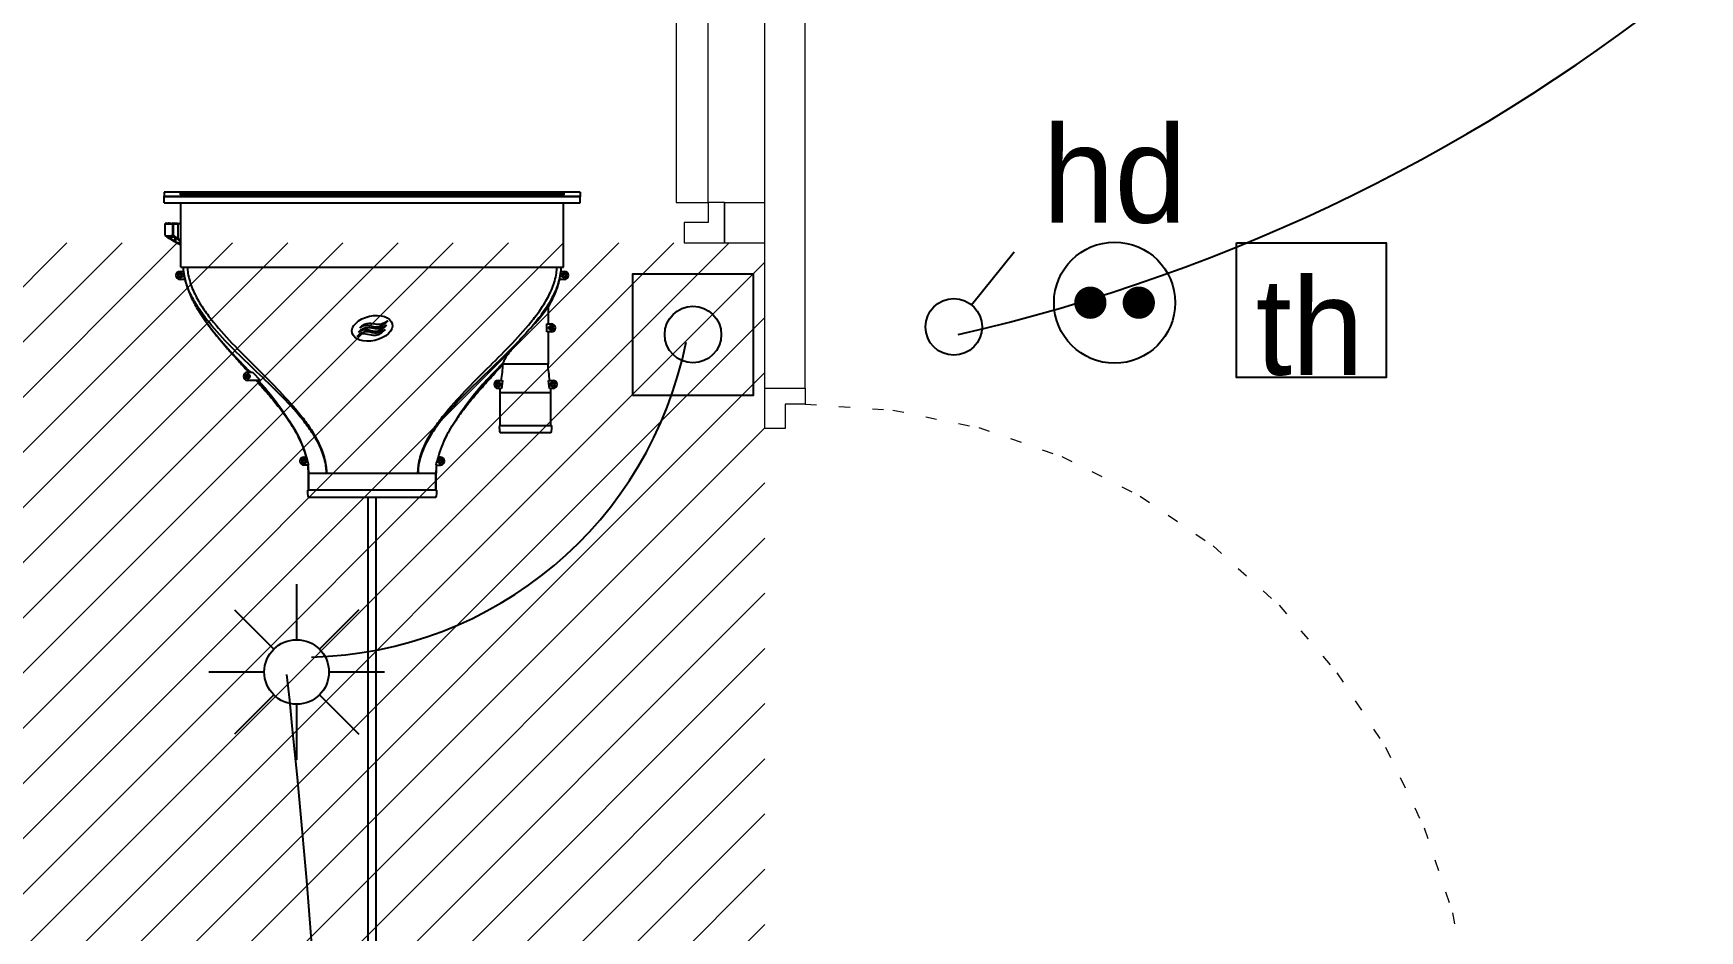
# Model space of a CAD drawing. Header units: centimetres. Extents: x 2666 to 9670, y 1889 to 5633.
# Drawn here: x 6485.6 to 6692.1, y 4525.2 to 4636.3 of the extents above; entities that cross this region are included whole.
import ezdxf

# ---------------------------------------------------------------- set-up
doc = ezdxf.new("R2010")
doc.units = ezdxf.units.CM
doc.header["$LTSCALE"] = 12.7
doc.linetypes.add('Style de ligne -18', pattern=[0.328084, 0.109361, -0.218723])
for name, color, linetype, lineweight in [('B Faux plafonds', 7, 'Continuous', 5), ('B Général', 7, 'Continuous', 5), ('prlm-ELEC-CFO', 1, 'Continuous', 25)]:
    doc.layers.add(name, color=color, linetype=linetype, lineweight=lineweight)
doc.layers.add('prlm-CHAUFF', color=4, linetype='Continuous')
doc.styles.add('prlm-elec-cfa', font='comic.ttf', dxfattribs={"height": 12})
doc.styles.add('prlm-elec-cfo', font='comic.ttf', dxfattribs={"height": 12})

# ---------------------------------------------------------------- blocks, each defined once
blk = doc.blocks.new('xi.SA')
at = {"layer": 'prlm-ELEC-CFO', "color": 0}
blk.add_lwpolyline([(0.2, -1.28), (5.5, 5.28)], dxfattribs=at)
blk.add_circle((-2, -4), 3.5, dxfattribs=at)
blk = doc.blocks.new('xi.PCHD')
at = {"color": 0, "lineweight": 5}
blk.add_wipeout([(-7.5, -7.5), (7.5, -7.5), (7.5, 7.5), (-7.5, 7.5)], dxfattribs=at).dxf.layer = 'prlm-ELEC-CFO'
at = {"layer": 'prlm-ELEC-CFO', "color": 0, "linetype": 'ByBlock', "lineweight": 5, "const_width": 2}
for points in [[(-4, 0, 1), (-2, 0, 1)], [(2, 0, 1), (4, 0, 1)]]:
    blk.add_lwpolyline(points, format="xyb", close=True, dxfattribs=at)
at = {"layer": 'prlm-ELEC-CFO', "color": 0, "linetype": 'ByBlock', "lineweight": -2}
blk.add_circle((0, 0), 7.5, dxfattribs=at)
blk = doc.blocks.new('xi.SPOT')
at = {"color": 0, "lineweight": 5}
blk.add_wipeout([(-4, 0), (-2.83, -2.83), (0, -4), (2.83, -2.83), (4, 0), (2.83, 2.83), (0, 4), (-2.83, 2.83)], dxfattribs=at).dxf.layer = 'prlm-ELEC-CFO'
at = {"layer": 'prlm-ELEC-CFO', "color": 0, "linetype": 'ByBlock', "lineweight": -2, "flags": 128}
for points in [[(0, 10.88), (0, 4)], [(-7.69, 7.69), (-2.83, 2.83)], [(7.69, 7.69), (2.83, 2.83)], [(-10.88, 0), (-4, 0)], [(4, 0), (10.88, 0)], [(-2.83, -2.83), (-7.69, -7.69)], [(0, -4), (0, -10.88)], [(2.83, -2.83), (7.69, -7.69)]]:
    blk.add_lwpolyline(points, dxfattribs=at)
at = {"layer": 'prlm-ELEC-CFO', "color": 0, "linetype": 'ByBlock', "lineweight": -2}
blk.add_circle((0, 0), 4, dxfattribs=at)
blk = doc.blocks.new('xi.BP')
at = {"layer": 'prlm-ELEC-CFO', "color": 0, "flags": 128}
blk.add_lwpolyline([(-7.5, -7.5), (7.5, -7.5), (7.5, 7.5), (-7.5, 7.5)], close=True, dxfattribs=at)
at = {"layer": 'prlm-ELEC-CFO', "color": 0}
blk.add_circle((0, 0), 3.5, dxfattribs=at)

msp = doc.modelspace()

# ---------------------------------------------------------------- linework, layer by layer
at = {"layer": 'B Général', "color": 7, "linetype": 'Continuous', "lineweight": 13}
for p, q in [((6576.27, 4592.39), (6576.27, 4883.39)), ((6581.27, 4592.39), (6581.27, 4883.39)), ((6571.26, 4615.39), (6576.26, 4615.39)), ((6571.26, 4610.39), (6576.26, 4610.39))]:
    msp.add_line(p, q, dxfattribs=at)
at = {"layer": 'B Général', "color": 7, "linetype": 'Continuous', "lineweight": 5}
for p, q in [((6576.27, 4592.39), (6576.27, 4883.39)), ((6581.27, 4592.39), (6581.27, 4883.39)), ((6571.26, 4615.39), (6569.26, 4615.39)), ((6569.26, 4615.39), (6569.26, 4612.89)), ((6571.26, 4615.39), (6576.26, 4615.39)), ((6571.26, 4615.39), (6571.26, 4610.39)), ((6571.26, 4610.39), (6571.26, 4615.39)), ((6569.26, 4612.89), (6566.26, 4612.89)), ((6566.26, 4612.89), (6566.26, 4610.39)), ((6566.26, 4610.39), (6571.26, 4610.39)), ((6571.26, 4610.39), (6576.26, 4610.39)), ((6576.27, 4592.39), (6581.27, 4592.39))]:
    msp.add_line(p, q, dxfattribs=at)
at = {"layer": 'B Général'}
for p, q in [((6565.26, 4698.39), (6565.26, 4615.39)), ((6569.26, 4615.39), (6569.26, 4698.39)), ((6565.26, 4615.39), (6569.26, 4615.39))]:
    msp.add_line(p, q, dxfattribs=at)
at = {"layer": 'B Général', "linetype": 'Style de ligne -18', "lineweight": 5}
for p, q in [((6581.27, 4590.39), (6592.1, 4589.66)), ((6592.1, 4589.66), (6602.75, 4587.49)), ((6602.75, 4587.49), (6613.03, 4583.92)), ((6613.03, 4583.92), (6622.77, 4579)), ((6622.77, 4579), (6631.79, 4572.83)), ((6631.79, 4572.83), (6639.96, 4565.49)), ((6639.96, 4565.49), (6647.12, 4557.13)), ((6647.12, 4557.13), (6653.15, 4547.89)), ((6653.15, 4547.89), (6657.95, 4537.92)), ((6657.95, 4537.92), (6661.44, 4527.39)), ((6661.44, 4527.39), (6663.56, 4516.48))]:
    msp.add_line(p, q, dxfattribs=at)
at = {"layer": 'B Général', "color": 7, "linetype": 'Continuous', "lineweight": 5, "flags": 128}
msp.add_lwpolyline([(6581.27, 4592.39), (6581.27, 4590.39), (6578.77, 4590.39), (6578.77, 4587.39), (6576.27, 4587.39), (6576.27, 4592.39), (6576.27, 4592.39), (6576.27, 4592.39), (6580.55, 4592.39), (6580.55, 4592.39)], close=True, dxfattribs=at)
at = {"layer": 'prlm-CHAUFF', "ltscale": 50}
for p, q in [((6501.87, 4616.64), (6501.87, 4616.15)), ((6553.37, 4616.64), (6501.87, 4616.64)), ((6501.87, 4616.15), (6553.37, 4616.15)), ((6501.87, 4616.07), (6501.87, 4616.15)), ((6501.87, 4615.34), (6501.87, 4616.07)), ((6553.37, 4616.07), (6501.87, 4616.07)), ((6501.87, 4615.34), (6553.37, 4615.34)), ((6551.37, 4616.64), (6503.87, 4616.64)), ((6503.87, 4616.63), (6503.87, 4616.64)), ((6503.87, 4616.64), (6503.9, 4616.63)), ((6503.87, 4616.63), (6551.37, 4616.63)), ((6551.37, 4616.62), (6503.87, 4616.62)), ((6503.87, 4616.59), (6503.87, 4616.62)), ((6503.87, 4616.62), (6503.94, 4616.59)), ((6503.87, 4616.59), (6551.37, 4616.59)), ((6551.37, 4616.57), (6503.87, 4616.57)), ((6503.87, 4616.53), (6503.87, 4616.57)), ((6503.87, 4616.57), (6503.99, 4616.53)), ((6503.87, 4616.53), (6551.37, 4616.53)), ((6551.37, 4616.5), (6503.87, 4616.5)), ((6503.87, 4616.45), (6503.87, 4616.5)), ((6503.87, 4616.5), (6504.03, 4616.45)), ((6503.87, 4616.45), (6551.37, 4616.45)), ((6551.37, 4616.4), (6503.87, 4616.4)), ((6503.87, 4616.33), (6503.87, 4616.4)), ((6503.87, 4616.4), (6504.07, 4616.33)), ((6503.87, 4616.33), (6551.37, 4616.33)), ((6503.92, 4607.34), (6503.92, 4615.34)), ((6551.17, 4616.33), (6551.37, 4616.4)), ((6551.22, 4616.45), (6551.37, 4616.5)), ((6551.26, 4616.53), (6551.37, 4616.57)), ((6551.31, 4616.59), (6551.37, 4616.62)), ((6551.32, 4607.34), (6551.32, 4615.34)), ((6551.35, 4616.63), (6551.37, 4616.64)), ((6551.37, 4616.64), (6551.37, 4616.63)), ((6551.37, 4616.62), (6551.37, 4616.59)), ((6551.37, 4616.57), (6551.37, 4616.53)), ((6551.37, 4616.5), (6551.37, 4616.45)), ((6551.37, 4616.4), (6551.37, 4616.33)), ((6553.37, 4616.64), (6553.37, 4616.15)), ((6553.37, 4616.15), (6553.37, 4616.07)), ((6553.37, 4615.34), (6553.37, 4616.07)), ((6501.92, 4612.69), (6501.96, 4612.73)), ((6502.91, 4612.69), (6501.92, 4612.69)), ((6501.92, 4612.69), (6501.92, 4611.32)), ((6501.96, 4612.73), (6501.96, 4612.74)), ((6501.96, 4612.74), (6502.99, 4612.74)), ((6502.07, 4612.83), (6501.98, 4612.74)), ((6502.11, 4612.83), (6502.02, 4612.74)), ((6502.09, 4612.8), (6502.07, 4612.83)), ((6502.18, 4612.83), (6502.09, 4612.74)), ((6502.15, 4612.79), (6502.11, 4612.83)), ((6502.26, 4612.83), (6502.17, 4612.74)), ((6502.22, 4612.78), (6502.18, 4612.83)), ((6502.32, 4612.77), (6502.26, 4612.83)), ((6502.37, 4612.83), (6502.28, 4612.74)), ((6502.33, 4612.83), (6502.3, 4612.79)), ((6502.35, 4612.81), (6502.33, 4612.83)), ((6502.43, 4612.76), (6502.37, 4612.83)), ((6502.5, 4612.83), (6502.41, 4612.74)), ((6502.57, 4612.75), (6502.5, 4612.83)), ((6502.57, 4612.83), (6502.53, 4612.79)), ((6502.64, 4612.83), (6502.55, 4612.74)), ((6502.61, 4612.79), (6502.57, 4612.83)), ((6502.72, 4612.74), (6502.64, 4612.83)), ((6502.81, 4612.83), (6502.72, 4612.74)), ((6502.9, 4612.74), (6502.81, 4612.83)), ((6502.86, 4612.83), (6502.83, 4612.8)), ((6502.92, 4612.76), (6502.86, 4612.83)), ((6502.99, 4612.83), (6502.9, 4612.74)), ((6502.91, 4612.69), (6502.99, 4612.73)), ((6502.91, 4611.32), (6502.91, 4612.69)), ((6502.99, 4611.3), (6502.91, 4611.32)), ((6503.08, 4612.74), (6502.99, 4612.83)), ((6502.99, 4612.74), (6503.56, 4612.74)), ((6502.99, 4612.74), (6502.99, 4612.73)), ((6502.99, 4612.73), (6502.99, 4611.3)), ((6502.99, 4611.3), (6503.56, 4610.92)), ((6503.14, 4612.83), (6503.07, 4612.75)), ((6503.2, 4612.77), (6503.14, 4612.83)), ((6503.26, 4612.83), (6503.17, 4612.74)), ((6503.35, 4612.74), (6503.26, 4612.83)), ((6503.39, 4612.83), (6503.32, 4612.76)), ((6503.44, 4612.77), (6503.39, 4612.83)), ((6503.5, 4612.83), (6503.41, 4612.74)), ((6503.59, 4612.74), (6503.5, 4612.83)), ((6503.92, 4612.74), (6503.56, 4612.74)), ((6503.56, 4612.74), (6503.56, 4610.92)), ((6503.74, 4612.83), (6503.65, 4612.74)), ((6503.83, 4612.74), (6503.74, 4612.83)), ((6503.92, 4612.77), (6503.89, 4612.74)), ((6502.57, 4610.88), (6502.23, 4611.09)), ((6502.34, 4611.08), (6502.61, 4610.91)), ((6502.57, 4610.88), (6502.61, 4610.91)), ((6502.58, 4610.86), (6502.57, 4610.88)), ((6502.58, 4610.86), (6502.62, 4610.9)), ((6503.19, 4610.51), (6502.58, 4610.86)), ((6502.61, 4610.91), (6502.61, 4611.08)), ((6502.61, 4610.91), (6502.62, 4610.9)), ((6502.62, 4611.08), (6502.62, 4610.9)), ((6502.62, 4610.9), (6503.22, 4610.55)), ((6503.09, 4611.09), (6503.43, 4610.88)), ((6503.22, 4610.55), (6503.19, 4610.51)), ((6503.22, 4610.55), (6503.22, 4611.01)), ((6503.27, 4610.98), (6503.27, 4610.48)), ((6503.27, 4610.48), (6503.27, 4610.49)), ((6503.27, 4610.48), (6503.29, 4610.44)), ((6503.43, 4610.88), (6503.44, 4610.86)), ((6503.44, 4610.86), (6503.92, 4610.53)), ((6503.56, 4610.92), (6503.92, 4610.67)), ((6503.92, 4607.34), (6551.32, 4607.34)), ((6503.67, 4606.29), (6503.67, 4606.39)), ((6503.67, 4606.39), (6503.77, 4606.39)), ((6503.77, 4606.29), (6503.67, 4606.29)), ((6503.77, 4606.49), (6503.87, 4606.49)), ((6503.77, 4606.39), (6503.77, 4606.49)), ((6503.77, 4606.18), (6503.77, 4606.29)), ((6503.87, 4606.18), (6503.77, 4606.18)), ((6503.82, 4606.84), (6504.27, 4606.84)), ((6504.44, 4605.84), (6503.82, 4605.84)), ((6503.87, 4606.49), (6503.87, 4606.39)), ((6503.87, 4606.39), (6503.98, 4606.39)), ((6503.87, 4606.29), (6503.87, 4606.18)), ((6503.98, 4606.29), (6503.87, 4606.29)), ((6503.98, 4606.39), (6503.98, 4606.29)), ((6504.26, 4606.92), (6504.27, 4606.84)), ((6551.42, 4605.84), (6550.81, 4605.84)), ((6550.99, 4606.92), (6550.98, 4606.84)), ((6550.98, 4606.84), (6551.42, 4606.84)), ((6551.27, 4606.29), (6551.27, 4606.39)), ((6551.27, 4606.39), (6551.37, 4606.39)), ((6551.37, 4606.29), (6551.27, 4606.29)), ((6551.37, 4606.49), (6551.47, 4606.49)), ((6551.37, 4606.39), (6551.37, 4606.49)), ((6551.37, 4606.18), (6551.37, 4606.29)), ((6551.47, 4606.18), (6551.37, 4606.18)), ((6551.47, 4606.49), (6551.47, 4606.39)), ((6551.47, 4606.39), (6551.58, 4606.39)), ((6551.47, 4606.29), (6551.47, 4606.18)), ((6551.58, 4606.29), (6551.47, 4606.29)), ((6551.58, 4606.39), (6551.58, 4606.29)), ((6549.42, 4602.46), (6549.42, 4600.34)), ((6549.42, 4602.46), (6549.42, 4600.34)), ((6549.27, 4599.34), (6549.27, 4600.34)), ((6549.27, 4600.34), (6549.82, 4600.34)), ((6549.82, 4599.34), (6549.27, 4599.34)), ((6549.42, 4599.34), (6549.42, 4595.34)), ((6549.42, 4599.34), (6549.42, 4595.34)), ((6549.67, 4599.79), (6549.67, 4599.89)), ((6549.67, 4599.89), (6549.77, 4599.89)), ((6549.77, 4599.79), (6549.67, 4599.79)), ((6549.77, 4599.99), (6549.87, 4599.99)), ((6549.77, 4599.89), (6549.77, 4599.99)), ((6549.77, 4599.68), (6549.77, 4599.79)), ((6549.87, 4599.68), (6549.77, 4599.68)), ((6549.87, 4599.99), (6549.87, 4599.89)), ((6549.87, 4599.89), (6549.98, 4599.89)), ((6549.87, 4599.79), (6549.87, 4599.68)), ((6549.98, 4599.79), (6549.87, 4599.79)), ((6549.98, 4599.89), (6549.98, 4599.79)), ((6543.82, 4595.49), (6541.75, 4593.34)), ((6541.75, 4593.34), (6543.82, 4595.49)), ((6543.82, 4595.49), (6543.82, 4595.34)), ((6543.82, 4595.49), (6543.82, 4595.34)), ((6549.42, 4595.34), (6543.82, 4595.34)), ((6512.03, 4593.79), (6512.03, 4593.89)), ((6512.03, 4593.89), (6512.13, 4593.89)), ((6512.13, 4593.79), (6512.03, 4593.79)), ((6512.13, 4593.99), (6512.23, 4593.99)), ((6512.13, 4593.89), (6512.13, 4593.99)), ((6512.13, 4593.68), (6512.13, 4593.79)), ((6512.23, 4593.68), (6512.13, 4593.68)), ((6512.18, 4594.34), (6512.8, 4594.34)), ((6513.8, 4593.34), (6512.18, 4593.34)), ((6512.23, 4593.99), (6512.23, 4593.89)), ((6512.23, 4593.89), (6512.34, 4593.89)), ((6512.23, 4593.79), (6512.23, 4593.68)), ((6512.34, 4593.79), (6512.23, 4593.79)), ((6512.34, 4593.89), (6512.34, 4593.79)), ((6512.8, 4594.34), (6513.8, 4593.34)), ((6543.07, 4592.79), (6543.07, 4592.89)), ((6543.07, 4592.89), (6543.17, 4592.89)), ((6543.17, 4592.79), (6543.07, 4592.79)), ((6543.17, 4592.99), (6543.27, 4592.99)), ((6543.17, 4592.89), (6543.17, 4592.99)), ((6543.17, 4592.68), (6543.17, 4592.79)), ((6543.27, 4592.68), (6543.17, 4592.68)), ((6543.22, 4593.34), (6543.77, 4593.34)), ((6543.27, 4592.99), (6543.27, 4592.89)), ((6543.27, 4592.89), (6543.38, 4592.89)), ((6543.27, 4592.79), (6543.27, 4592.68)), ((6543.38, 4592.79), (6543.27, 4592.79)), ((6543.38, 4592.89), (6543.38, 4592.79)), ((6543.77, 4593.28), (6543.66, 4592.34)), ((6543.77, 4593.34), (6543.77, 4593.28)), ((6549.47, 4593.28), (6549.47, 4593.34)), ((6549.47, 4593.34), (6550.02, 4593.34)), ((6549.59, 4592.34), (6549.47, 4593.28)), ((6549.87, 4592.79), (6549.87, 4592.89)), ((6549.87, 4592.89), (6549.97, 4592.89)), ((6549.97, 4592.79), (6549.87, 4592.79)), ((6549.97, 4592.99), (6550.07, 4592.99)), ((6549.97, 4592.89), (6549.97, 4592.99)), ((6549.97, 4592.68), (6549.97, 4592.79)), ((6550.07, 4592.68), (6549.97, 4592.68)), ((6550.07, 4592.99), (6550.07, 4592.89)), ((6550.07, 4592.89), (6550.18, 4592.89)), ((6550.18, 4592.79), (6550.07, 4592.79)), ((6550.07, 4592.79), (6550.07, 4592.68)), ((6550.18, 4592.89), (6550.18, 4592.79)), ((6543.66, 4592.34), (6543.22, 4592.34)), ((6543.47, 4591.84), (6549.77, 4591.84)), ((6543.47, 4587.74), (6543.47, 4591.84)), ((6543.47, 4587.74), (6543.47, 4591.84)), ((6550.02, 4592.34), (6549.59, 4592.34)), ((6549.77, 4587.74), (6549.77, 4591.84)), ((6549.77, 4587.74), (6549.77, 4591.84)), ((6518.22, 4586.86), (6518.24, 4586.86)), ((6537.03, 4586.86), (6537.03, 4586.86)), ((6543.37, 4587.74), (6549.87, 4587.74)), ((6549.77, 4586.84), (6543.47, 4586.84)), ((6518.51, 4586.32), (6518.54, 4586.32)), ((6519.01, 4583.39), (6519.12, 4583.39)), ((6519.01, 4583.29), (6519.01, 4583.39)), ((6519.12, 4583.29), (6519.01, 4583.29)), ((6519.12, 4583.49), (6519.22, 4583.49)), ((6519.12, 4583.39), (6519.12, 4583.49)), ((6519.12, 4583.18), (6519.12, 4583.29)), ((6519.22, 4583.18), (6519.12, 4583.18)), ((6519.17, 4583.84), (6519.47, 4583.84)), ((6519.72, 4582.84), (6519.17, 4582.84)), ((6519.22, 4583.49), (6519.22, 4583.39)), ((6519.22, 4583.39), (6519.32, 4583.39)), ((6519.32, 4583.29), (6519.22, 4583.29)), ((6519.22, 4583.29), (6519.22, 4583.18)), ((6519.32, 4583.39), (6519.32, 4583.29)), ((6519.47, 4583.84), (6519.67, 4583.16)), ((6519.67, 4583.16), (6519.72, 4582.84)), ((6535.53, 4582.84), (6535.58, 4583.16)), ((6535.53, 4582.84), (6536.08, 4582.84)), ((6535.78, 4583.84), (6535.58, 4583.16)), ((6536.08, 4583.84), (6535.78, 4583.84)), ((6535.93, 4583.39), (6536.03, 4583.39)), ((6535.93, 4583.29), (6535.93, 4583.39)), ((6536.03, 4583.29), (6535.93, 4583.29)), ((6536.03, 4583.49), (6536.13, 4583.49)), ((6536.03, 4583.39), (6536.03, 4583.49)), ((6536.03, 4583.18), (6536.03, 4583.29)), ((6536.13, 4583.18), (6536.03, 4583.18)), ((6536.13, 4583.49), (6536.13, 4583.39)), ((6536.13, 4583.39), (6536.24, 4583.39)), ((6536.24, 4583.29), (6536.13, 4583.29)), ((6536.13, 4583.29), (6536.13, 4583.18)), ((6536.24, 4583.39), (6536.24, 4583.29)), ((6519.72, 4581.84), (6521.95, 4581.84)), ((6519.72, 4579.74), (6519.72, 4581.84)), ((6519.72, 4581.84), (6519.72, 4579.74)), ((6521.95, 4581.84), (6533.29, 4581.84)), ((6533.29, 4581.84), (6535.52, 4581.84)), ((6535.52, 4579.74), (6535.52, 4581.84)), ((6535.52, 4581.84), (6535.52, 4579.74)), ((6535.62, 4579.74), (6519.62, 4579.74)), ((6535.52, 4578.84), (6519.72, 4578.84)), ((6527.12, 4374.44), (6527.12, 4578.84)), ((6528.12, 4373.44), (6528.12, 4578.84))]:
    msp.add_line(p, q, dxfattribs=at)
for centre, radius in [((6503.82, 4606.34), 0.3), ((6503.82, 4606.34), 0.25), ((6551.42, 4606.34), 0.3), ((6551.42, 4606.34), 0.25), ((6549.82, 4599.84), 0.3), ((6549.82, 4599.84), 0.25), ((6512.18, 4593.84), 0.3), ((6512.18, 4593.84), 0.25), ((6543.22, 4592.84), 0.3), ((6543.22, 4592.84), 0.25), ((6550.02, 4592.84), 0.3), ((6550.02, 4592.84), 0.25), ((6519.17, 4583.34), 0.3), ((6519.17, 4583.34), 0.25), ((6536.08, 4583.34), 0.3), ((6536.08, 4583.34), 0.25)]:
    msp.add_circle(centre, radius, dxfattribs=at)
for centre, radius, start, end in [((6509.34, 4621.37), 12.5, 233.7494, 235.0637), ((6501.74, 4610.42), 0.836, 54.1326, 59.2425), ((6502.87, 4609.88), 0.703, 53.033, 62.9325), ((6502.9, 4610.23), 0.448, 34.6713, 45.4982), ((6509.34, 4621.37), 12.5, 241.3177, 241.5903), ((6509.98, 4622.57), 13.85, 241.9182, 244.0515), ((6509.86, 4622.22), 13.43, 242.115, 243.7632), ((6503.82, 4606.34), 0.5, 90, 270), ((6539.04, 4608.7), 12.12, 343.7263, 346.3852), ((6551.42, 4606.34), 0.5, 270, 90), ((6530.11, 4616.11), 23.65, 316.4099, 324.7501), ((6572.37, 4575.29), 35.1, 135.7111, 139.5265), ((6549.82, 4599.84), 0.5, 270, 90), ((6512.18, 4593.84), 0.5, 90, 270), ((6505.11, 4585.23), 11.66, 39.5755, 44.0299), ((6504.86, 4585.01), 11.99, 39.6381, 43.9674), ((6484.49, 4567.27), 39, 32.5506, 40.6113), ((6484.49, 4567.27), 39, 30.1399, 40.6113), ((6570.76, 4567.27), 39, 139.3887, 149.86), ((6570.76, 4567.27), 39, 139.3887, 149.8601), ((6550.14, 4585.23), 11.66, 135.9701, 140.4245), ((6550.39, 4585.01), 11.99, 136.0326, 140.3619), ((6543.22, 4592.84), 0.5, 90, 270), ((6550.02, 4592.84), 0.5, 270, 90), ((6506.52, 4580.36), 13.43, 12.9954, 36.0824), ((6500.71, 4577.17), 20.01, 27.2018, 28.9518), ((6554.54, 4577.17), 20.01, 151.0483, 152.7983), ((6554.54, 4577.17), 20.01, 151.0482, 152.7982), ((6545.36, 4587.5), 2, 173.2559, 199.4245), ((6545.36, 4587.5), 2, 173.2559, 199.4245), ((6547.89, 4587.5), 2, 340.5755, 6.7441), ((6547.89, 4587.5), 2, 340.5755, 6.7441), ((6508.47, 4581.01), 11.35, 14.4106, 27.8626), ((6547.14, 4580.87), 11.74, 152.3321, 165.441), ((6546.78, 4581.01), 11.35, 152.1374, 165.6929), ((6519.17, 4583.34), 0.5, 90, 270), ((6511.96, 4581.83), 7.77, 0.0577, 7.4544), ((6511.9, 4581.83), 7.82, 0.0736, 7.4237), ((6512.51, 4581.85), 7.25, 359.9215, 7.8382), ((6543.29, 4581.83), 7.77, 172.5456, 179.9423), ((6543.35, 4581.83), 7.82, 172.5763, 179.9264), ((6542.69, 4581.85), 7.17, 173.9053, 180.1157), ((6542.69, 4581.85), 7.17, 172.0923, 173.5448), ((6536.08, 4583.34), 0.5, 270, 90), ((6521.61, 4579.5), 2, 173.2559, 199.4245), ((6521.61, 4579.5), 2, 173.2559, 199.4245), ((6533.64, 4579.5), 2, 340.5755, 6.7441), ((6533.64, 4579.5), 2, 340.5755, 6.7441)]:
    msp.add_arc(centre, radius, start, end, dxfattribs=at)
msp.add_ellipse((6527.62, 4599.79), major_axis=(-2.49, -0.57), ratio=0.600775, dxfattribs=at)
for points, knots in [([(6501.92, 4611.32), (6501.94, 4611.29), (6501.97, 4611.27), (6502.08, 4611.24), (6502.14, 4611.24), (6502.27, 4611.24), (6502.32, 4611.24), (6502.42, 4611.25), (6502.47, 4611.25), (6502.64, 4611.27), (6502.77, 4611.29), (6502.91, 4611.32)], [0, 0, 0, 0, 0.25, 0.25, 0.5, 0.5, 0.625, 0.625, 0.75, 0.75, 1, 1, 1, 1]), ([(6502.18, 4611.13), (6502.18, 4611.13), (6502.19, 4611.12), (6502.2, 4611.11), (6502.21, 4611.11), (6502.22, 4611.1), (6502.24, 4611.1), (6502.25, 4611.09), (6502.27, 4611.09), (6502.28, 4611.09), (6502.3, 4611.08), (6502.32, 4611.08), (6502.34, 4611.08), (6502.36, 4611.08), (6502.38, 4611.08), (6502.4, 4611.07), (6502.42, 4611.07), (6502.45, 4611.07), (6502.49, 4611.07), (6502.54, 4611.08), (6502.6, 4611.08), (6502.65, 4611.09), (6502.71, 4611.09), (6502.77, 4611.1), (6502.84, 4611.11), (6502.9, 4611.12), (6502.95, 4611.13), (6502.98, 4611.13)], [0.0304712, 0.0304712, 0.0304712, 0.0304712, 0.0599457, 0.0897682, 0.1195016, 0.1491541, 0.1787343, 0.2082505, 0.2377114, 0.2671256, 0.2965018, 0.3258487, 0.355175, 0.3844897, 0.4138015, 0.4431194, 0.4724522, 0.5018089, 0.5568669, 0.611863, 0.6668562, 0.7219052, 0.7770682, 0.8324028, 0.8879658, 0.9438132, 1, 1, 1, 1]), ([(6502.98, 4611.13), (6502.98, 4611.13), (6502.98, 4611.14), (6502.99, 4611.14), (6502.99, 4611.13), (6503, 4611.13), (6503, 4611.13), (6503.01, 4611.13), (6503.02, 4611.13), (6503.03, 4611.12), (6503.05, 4611.12), (6503.07, 4611.11), (6503.08, 4611.1), (6503.09, 4611.09)], [0, 0, 0, 0, 0.061789, 0.122374, 0.182441, 0.242697, 0.303842, 0.366548, 0.43144, 0.49908, 0.668346, 0.832646, 1, 1, 1, 1]), ([(6503.27, 4610.48), (6503.27, 4610.48), (6503.28, 4610.47), (6503.28, 4610.47), (6503.29, 4610.46), (6503.3, 4610.45), (6503.31, 4610.45), (6503.32, 4610.44), (6503.34, 4610.44), (6503.35, 4610.43), (6503.36, 4610.43), (6503.38, 4610.43), (6503.39, 4610.42), (6503.41, 4610.42), (6503.42, 4610.42), (6503.44, 4610.42), (6503.46, 4610.41), (6503.48, 4610.41), (6503.5, 4610.41), (6503.54, 4610.41), (6503.58, 4610.42), (6503.62, 4610.42), (6503.67, 4610.43), (6503.72, 4610.43), (6503.78, 4610.44), (6503.83, 4610.45), (6503.88, 4610.46), (6503.91, 4610.47), (6503.92, 4610.47)], [0, 0, 0, 0, 0.0300773, 0.0600539, 0.0899314, 0.1197114, 0.1493956, 0.1789856, 0.2084831, 0.2378898, 0.2672073, 0.2964374, 0.3255817, 0.3546421, 0.3836203, 0.4125181, 0.4413372, 0.4700795, 0.4987468, 0.5532579, 0.6080368, 0.6630958, 0.7184471, 0.7741027, 0.8300742, 0.8863734, 0.9430116, 0.9677174, 0.9677174, 0.9677174, 0.9677174]), ([(6503.92, 4610.43), (6503.92, 4610.43), (6503.9, 4610.43), (6503.88, 4610.42), (6503.85, 4610.41), (6503.82, 4610.41), (6503.79, 4610.4), (6503.76, 4610.4), (6503.73, 4610.39), (6503.71, 4610.39), (6503.68, 4610.39), (6503.65, 4610.38), (6503.63, 4610.38), (6503.61, 4610.38), (6503.58, 4610.38), (6503.56, 4610.38), (6503.54, 4610.38), (6503.51, 4610.38), (6503.48, 4610.38), (6503.45, 4610.38), (6503.42, 4610.38), (6503.39, 4610.39), (6503.36, 4610.4), (6503.34, 4610.41), (6503.32, 4610.42), (6503.31, 4610.43), (6503.3, 4610.44), (6503.29, 4610.44)], [0.053874, 0.053874, 0.053874, 0.053874, 0.0607104, 0.0907643, 0.1206402, 0.1503557, 0.1799287, 0.2093776, 0.238721, 0.2679778, 0.2971672, 0.3263086, 0.3554219, 0.3845269, 0.4136437, 0.4427926, 0.4719939, 0.5012681, 0.5562327, 0.6110034, 0.6657154, 0.7205017, 0.7754929, 0.8308166, 0.8865967, 0.9429527, 1, 1, 1, 1]), ([(6503.39, 4610.38), (6503.39, 4610.38), (6503.4, 4610.38), (6503.41, 4610.37), (6503.42, 4610.37), (6503.43, 4610.36), (6503.45, 4610.36), (6503.46, 4610.36), (6503.48, 4610.35), (6503.49, 4610.35), (6503.51, 4610.35), (6503.53, 4610.35), (6503.55, 4610.35), (6503.57, 4610.35), (6503.61, 4610.35), (6503.65, 4610.35), (6503.69, 4610.35), (6503.74, 4610.36), (6503.79, 4610.37), (6503.84, 4610.38), (6503.88, 4610.38), (6503.91, 4610.39), (6503.92, 4610.39)], [0.1059402, 0.1059402, 0.1059402, 0.1059402, 0.1359504, 0.1694868, 0.202886, 0.2361704, 0.2693627, 0.3024859, 0.3355633, 0.3686184, 0.401675, 0.434757, 0.4678887, 0.5010941, 0.5629781, 0.6246926, 0.6863942, 0.7482374, 0.8103737, 0.8729511, 0.9361135, 0.9654522, 0.9654522, 0.9654522, 0.9654522]), ([(6521.95, 4581.84), (6521.95, 4582.01), (6521.95, 4582.18), (6521.92, 4582.52), (6521.9, 4582.69), (6521.82, 4583.2), (6521.74, 4583.54), (6521.54, 4584.19), (6521.43, 4584.51), (6521.16, 4585.14), (6521.01, 4585.45), (6520.53, 4586.35), (6520.16, 4586.91), (6519.39, 4588), (6518.98, 4588.52), (6517.7, 4590.04), (6516.78, 4591), (6514.9, 4592.88), (6513.94, 4593.8), (6512.02, 4595.64), (6511.06, 4596.57), (6509.19, 4598.47), (6508.29, 4599.44), (6507.03, 4600.98), (6506.63, 4601.51), (6506.07, 4602.33), (6505.89, 4602.61), (6505.55, 4603.19), (6505.39, 4603.49), (6504.93, 4604.39), (6504.68, 4605), (6504.42, 4605.96), (6504.35, 4606.29), (6504.26, 4606.86), (6504.24, 4607.1), (6504.23, 4607.34)], [0, 0, 0, 0, 0.015625, 0.015625, 0.03125, 0.03125, 0.0625, 0.0625, 0.09375, 0.09375, 0.125, 0.125, 0.1875, 0.1875, 0.25, 0.25, 0.375, 0.375, 0.5, 0.5, 0.625, 0.625, 0.75, 0.75, 0.8125, 0.8125, 0.84375, 0.84375, 0.875, 0.875, 0.9375, 0.9375, 0.96875, 0.96875, 0.9908046, 0.9908046, 0.9908046, 0.9908046]), ([(6504.73, 4607.34), (6504.74, 4607.1), (6504.77, 4606.86), (6504.85, 4606.3), (6504.92, 4605.98), (6505.2, 4605.03), (6505.45, 4604.42), (6505.91, 4603.53), (6506.07, 4603.24), (6506.41, 4602.68), (6506.59, 4602.4), (6507.15, 4601.58), (6507.55, 4601.06), (6508.79, 4599.53), (6509.68, 4598.56), (6511.5, 4596.66), (6512.44, 4595.74), (6514.31, 4593.88), (6515.24, 4592.95), (6517.05, 4591.04), (6517.93, 4590.07), (6519.16, 4588.52), (6519.55, 4588), (6520.28, 4586.9), (6520.62, 4586.33), (6521.07, 4585.43), (6521.21, 4585.12), (6521.46, 4584.49), (6521.57, 4584.17), (6521.76, 4583.52), (6521.83, 4583.19), (6521.9, 4582.68), (6521.92, 4582.51), (6521.95, 4582.17), (6521.95, 4582), (6521.95, 4581.84)], [0.0092808, 0.0092808, 0.0092808, 0.0092808, 0.03125, 0.03125, 0.0625, 0.0625, 0.125, 0.125, 0.15625, 0.15625, 0.1875, 0.1875, 0.25, 0.25, 0.375, 0.375, 0.5, 0.5, 0.625, 0.625, 0.75, 0.75, 0.8125, 0.8125, 0.875, 0.875, 0.90625, 0.90625, 0.9375, 0.9375, 0.96875, 0.96875, 0.984375, 0.984375, 1, 1, 1, 1]), ([(6533.29, 4581.84), (6533.3, 4582.01), (6533.3, 4582.18), (6533.33, 4582.52), (6533.35, 4582.68), (6533.42, 4583.19), (6533.49, 4583.52), (6533.67, 4584.17), (6533.78, 4584.49), (6534.03, 4585.12), (6534.17, 4585.43), (6534.63, 4586.34), (6534.97, 4586.9), (6535.7, 4588), (6536.09, 4588.53), (6537.32, 4590.07), (6538.2, 4591.04), (6540.01, 4592.95), (6540.94, 4593.88), (6542.81, 4595.74), (6543.75, 4596.66), (6545.57, 4598.56), (6546.46, 4599.53), (6547.7, 4601.06), (6548.1, 4601.58), (6548.65, 4602.4), (6548.83, 4602.68), (6549.18, 4603.24), (6549.34, 4603.53), (6549.8, 4604.42), (6550.05, 4605.03), (6550.32, 4605.98), (6550.4, 4606.3), (6550.48, 4606.86), (6550.51, 4607.1), (6550.52, 4607.34)], [0, 0, 0, 0, 0.015625, 0.015625, 0.03125, 0.03125, 0.0625, 0.0625, 0.09375, 0.09375, 0.125, 0.125, 0.1875, 0.1875, 0.25, 0.25, 0.375, 0.375, 0.5, 0.5, 0.625, 0.625, 0.75, 0.75, 0.8125, 0.8125, 0.84375, 0.84375, 0.875, 0.875, 0.9375, 0.9375, 0.96875, 0.96875, 0.9907189, 0.9907189, 0.9907189, 0.9907189]), ([(6551.02, 4607.34), (6551, 4607.06), (6550.98, 4606.78), (6550.87, 4606.14), (6550.79, 4605.79), (6550.47, 4604.73), (6550.16, 4604.05), (6549.45, 4602.74), (6549.05, 4602.12), (6548.18, 4600.93), (6547.72, 4600.36), (6547.24, 4599.8)], [0.0331631, 0.0331631, 0.0331631, 0.0331631, 0.125, 0.125, 0.25, 0.25, 0.5, 0.5, 0.75, 0.75, 1, 1, 1, 1]), ([(6504.43, 4605.84), (6504.5, 4605.55), (6504.58, 4605.26), (6504.76, 4604.7), (6504.87, 4604.42), (6505.21, 4603.59), (6505.48, 4603.06), (6506.06, 4602.04), (6506.38, 4601.54), (6507.05, 4600.56), (6507.41, 4600.09), (6508.51, 4598.69), (6509.29, 4597.79), (6510.89, 4596.05), (6511.71, 4595.19), (6512.53, 4594.34)], [0, 0, 0, 0, 0.0625, 0.0625, 0.125, 0.125, 0.25, 0.25, 0.375, 0.375, 0.5, 0.5, 0.75, 0.75, 1, 1, 1, 1]), ([(6550.81, 4605.84), (6550.75, 4605.54), (6550.66, 4605.25), (6550.52, 4604.81), (6550.47, 4604.66), (6550.36, 4604.38), (6550.3, 4604.23), (6550.12, 4603.81), (6549.99, 4603.53), (6549.72, 4602.99), (6549.58, 4602.72), (6549.42, 4602.46)], [0, 0, 0, 0, 0.25, 0.25, 0.375, 0.375, 0.5, 0.5, 0.75, 0.75, 1, 1, 1, 1]), ([(6549.42, 4602.46), (6549.59, 4602.74), (6549.74, 4603.02), (6550.03, 4603.6), (6550.16, 4603.89), (6550.4, 4604.48), (6550.52, 4604.79), (6550.63, 4605.17), (6550.66, 4605.24), (6550.68, 4605.31)], [0, 0, 0, 0, 0.25, 0.25, 0.5, 0.5, 0.75, 0.75, 0.8062429, 0.8062429, 0.8062429, 0.8062429]), ([(6506.22, 4601.79), (6506.33, 4601.63), (6506.65, 4601.13), (6507.22, 4600.32), (6507.96, 4599.35), (6508.75, 4598.38), (6509.67, 4597.3), (6510.72, 4596.11), (6511.65, 4595.09), (6512.19, 4594.5), (6512.34, 4594.34)], [0.1694223, 0.1694223, 0.1694223, 0.1694223, 0.1906001, 0.2339285, 0.2787061, 0.3247019, 0.3716424, 0.4351709, 0.4991397, 0.523565, 0.523565, 0.523565, 0.523565]), ([(6529.25, 4599.66), (6528.53, 4598.95), (6528.15, 4598.85), (6527.76, 4598.89), (6527.15, 4598.96), (6526.5, 4599.36), (6525.77, 4598.78)], [0, 0, 0, 0, 0.389075, 0.389075, 0.389075, 1, 1, 1, 1]), ([(6529.56, 4600.71), (6528.84, 4599.99), (6528.46, 4599.9), (6528.07, 4599.94), (6527.46, 4600), (6526.81, 4600.4), (6526.08, 4599.83)], [0, 0, 0, 0, 0.389075, 0.389075, 0.389075, 1, 1, 1, 1]), ([(6545.66, 4598.07), (6544.47, 4596.83), (6543.22, 4595.63), (6540.72, 4593.24), (6539.47, 4592.04), (6537.69, 4590.17), (6537.11, 4589.53), (6536.01, 4588.2), (6535.49, 4587.52), (6534.78, 4586.42), (6534.56, 4586.05), (6534.14, 4585.27), (6533.96, 4584.86), (6533.64, 4584.03), (6533.52, 4583.6), (6533.39, 4582.94), (6533.35, 4582.72), (6533.32, 4582.39), (6533.31, 4582.28), (6533.3, 4582.06), (6533.3, 4581.95), (6533.29, 4581.84)], [0, 0, 0, 0, 0.25, 0.25, 0.5, 0.5, 0.625, 0.625, 0.75, 0.75, 0.8125, 0.8125, 0.875, 0.875, 0.9375, 0.9375, 0.96875, 0.96875, 0.984375, 0.984375, 1, 1, 1, 1]), ([(6545.66, 4598.07), (6545.43, 4597.81), (6545.21, 4597.55), (6544.79, 4597.04), (6544.6, 4596.79), (6544.26, 4596.31), (6544.11, 4596.09), (6543.95, 4595.8), (6543.9, 4595.72), (6543.84, 4595.58), (6543.82, 4595.53), (6543.82, 4595.49)], [0, 0, 0, 0, 0.25, 0.25, 0.5, 0.5, 0.75, 0.75, 0.875, 0.875, 1, 1, 1, 1]), ([(6536.53, 4585.88), (6536.68, 4586.21), (6537.05, 4586.93), (6537.7, 4587.98), (6538.45, 4589.07), (6539.28, 4590.15), (6540.16, 4591.23), (6541.27, 4592.52), (6542.49, 4593.88), (6543.43, 4594.9), (6543.83, 4595.34)], [0.1568082, 0.1568082, 0.1568082, 0.1568082, 0.2305418, 0.3149874, 0.4025619, 0.4929385, 0.5856877, 0.6803551, 0.8317746, 0.9509578, 0.9509578, 0.9509578, 0.9509578]), ([(6513.24, 4593.34), (6513.56, 4592.98), (6514.26, 4592.2), (6515.3, 4590.98), (6516.25, 4589.8), (6517.04, 4588.72), (6517.7, 4587.75), (6518.25, 4586.81), (6518.57, 4586.19), (6518.71, 4585.9)], [0.5730592, 0.5730592, 0.5730592, 0.5730592, 0.626259, 0.6884084, 0.7489718, 0.7930827, 0.8358988, 0.8773199, 0.9123747, 0.9123747, 0.9123747, 0.9123747])]:
    msp.add_open_spline(points, degree=3, knots=knots, dxfattribs=at)
for points in [[(6504.27, 4606.84), (6504.3, 4606.5), (6504.36, 4606.17), (6504.44, 4605.84)], [(6550.81, 4605.84), (6550.89, 4606.17), (6550.95, 4606.5), (6550.98, 4606.84)], [(6525.77, 4598.78), (6526.59, 4599.72), (6527.24, 4599.31), (6527.86, 4599.25)], [(6525.92, 4599.29), (6526.75, 4600.23), (6527.4, 4599.82), (6528.01, 4599.76)], [(6527.92, 4599.4), (6527.31, 4599.47), (6526.66, 4599.87), (6525.92, 4599.29)], [(6526.08, 4599.83), (6526.9, 4600.76), (6527.55, 4600.36), (6528.17, 4600.29)], [(6527.86, 4599.25), (6528.25, 4599.21), (6528.63, 4599.3), (6529.25, 4599.66)], [(6529.4, 4600.18), (6528.68, 4599.46), (6528.31, 4599.36), (6527.92, 4599.4)], [(6528.01, 4599.76), (6528.41, 4599.72), (6528.79, 4599.82), (6529.4, 4600.18)], [(6528.17, 4600.29), (6528.56, 4600.25), (6528.94, 4600.35), (6529.56, 4600.71)], [(6543.61, 4593.34), (6543.71, 4594), (6543.82, 4594.67), (6543.82, 4595.34)], [(6543.61, 4593.34), (6543.71, 4594), (6543.82, 4594.67), (6543.82, 4595.34)], [(6549.64, 4593.34), (6549.54, 4594), (6549.42, 4594.67), (6549.42, 4595.34)], [(6549.64, 4593.34), (6549.54, 4594), (6549.42, 4594.67), (6549.42, 4595.34)], [(6543.47, 4591.84), (6543.47, 4592), (6543.48, 4592.17), (6543.49, 4592.34)], [(6543.47, 4591.84), (6543.47, 4592), (6543.48, 4592.17), (6543.49, 4592.34)], [(6549.77, 4591.84), (6549.77, 4592), (6549.77, 4592.17), (6549.75, 4592.34)], [(6549.77, 4591.84), (6549.77, 4592), (6549.77, 4592.17), (6549.75, 4592.34)]]:
    msp.add_open_spline(points, degree=3, dxfattribs=at)

# ---------------------------------------------------------------- block references
at = {"layer": 'prlm-ELEC-CFO'}
for name, p in [('xi.SA', (6601.66, 4603.96)), ('xi.PCHD', (6619.58, 4602.96)), ('xi.BP', (6567.36, 4599.01))]:
    msp.add_blockref(name, p, dxfattribs=at)

# ---------------------------------------------------------------- next in the draw order: block references
msp.add_blockref('xi.SPOT', (6518.26, 4557.22), dxfattribs=at)

# ---------------------------------------------------------------- next in the draw order: texts
at = {"layer": 'prlm-ELEC-CFO', "lineweight": 20, "insert": (6619.58, 4618.79), "char_height": 12, "attachment_point": 5, "line_spacing_factor": 0.8, "style": 'prlm-elec-cfo', "bg_fill": 3, "box_fill_scale": 1.1, "bg_fill_color": 256, "bg_fill_transparency": 0}
msp.add_mtext('hd', dxfattribs=at)

# ---------------------------------------------------------------- next in the draw order: hatches: boundary and pattern name
at = {"layer": 'B Faux plafonds', "linetype": 'Continuous', "lineweight": 5, "true_color": 0xaaaaaa}
h = msp.add_hatch(dxfattribs=at)
h.set_pattern_fill('F_P__SOFFITE', color=253, style=0, pattern_type=2)
h.set_pattern_definition([(45, (0, 0.2205), (-3.5277778, 3.3072917), [])])
h.paths.add_polyline_path([(6852.89, 4471.39), (6928.53, 4471.39), (6928.53, 4393.39), (6935.53, 4393.39), (6935.53, 4423.22), (7146.53, 4423.22), (7146.53, 4290.76), (7120.2, 4290.76), (7120.2, 4225.66), (6805.89, 4225.66), (6805.89, 4300.39), (6456.27, 4300.39), (6456.27, 4610.39), (6576.26, 4610.39), (6576.27, 4420.39), (6696.27, 4420.39), (6696.27, 4393.39), (6696.34, 4393.39), (6696.34, 4393.39), (6852.89, 4393.39)])

# ---------------------------------------------------------------- next in the draw order: linework, layer by layer
at = {"layer": 'prlm-ELEC-CFO'}
for centre, radius, start, end in [((6519, 4607.48), 48.42, 271.2914, 348.8113), ((5399.04, 4436.67), 1124.47, 355.69631, 6.13857)]:
    msp.add_arc(centre, radius, start, end, dxfattribs=at)

# ---------------------------------------------------------------- next in the draw order: texts
at = {"layer": 'prlm-ELEC-CFO', "lineweight": 20, "insert": (6643.77, 4599.95), "char_height": 12, "attachment_point": 5, "line_spacing_factor": 0.8, "style": 'prlm-elec-cfa', "bg_fill": 3, "box_fill_scale": 1.1, "bg_fill_color": 256, "bg_fill_transparency": 0}
msp.add_mtext('th', dxfattribs=at)

# ---------------------------------------------------------------- next in the draw order: linework, layer by layer
at = {"layer": 'prlm-ELEC-CFO'}
msp.add_lwpolyline([(6634.7, 4610.37), (6653.21, 4610.37), (6653.21, 4593.69), (6634.7, 4593.69)], close=True, dxfattribs=at)
msp.add_arc((6550.47, 4817.29), 223.88, 282.8359, 335.6543, dxfattribs=at)

doc.saveas('drawing.dxf')
